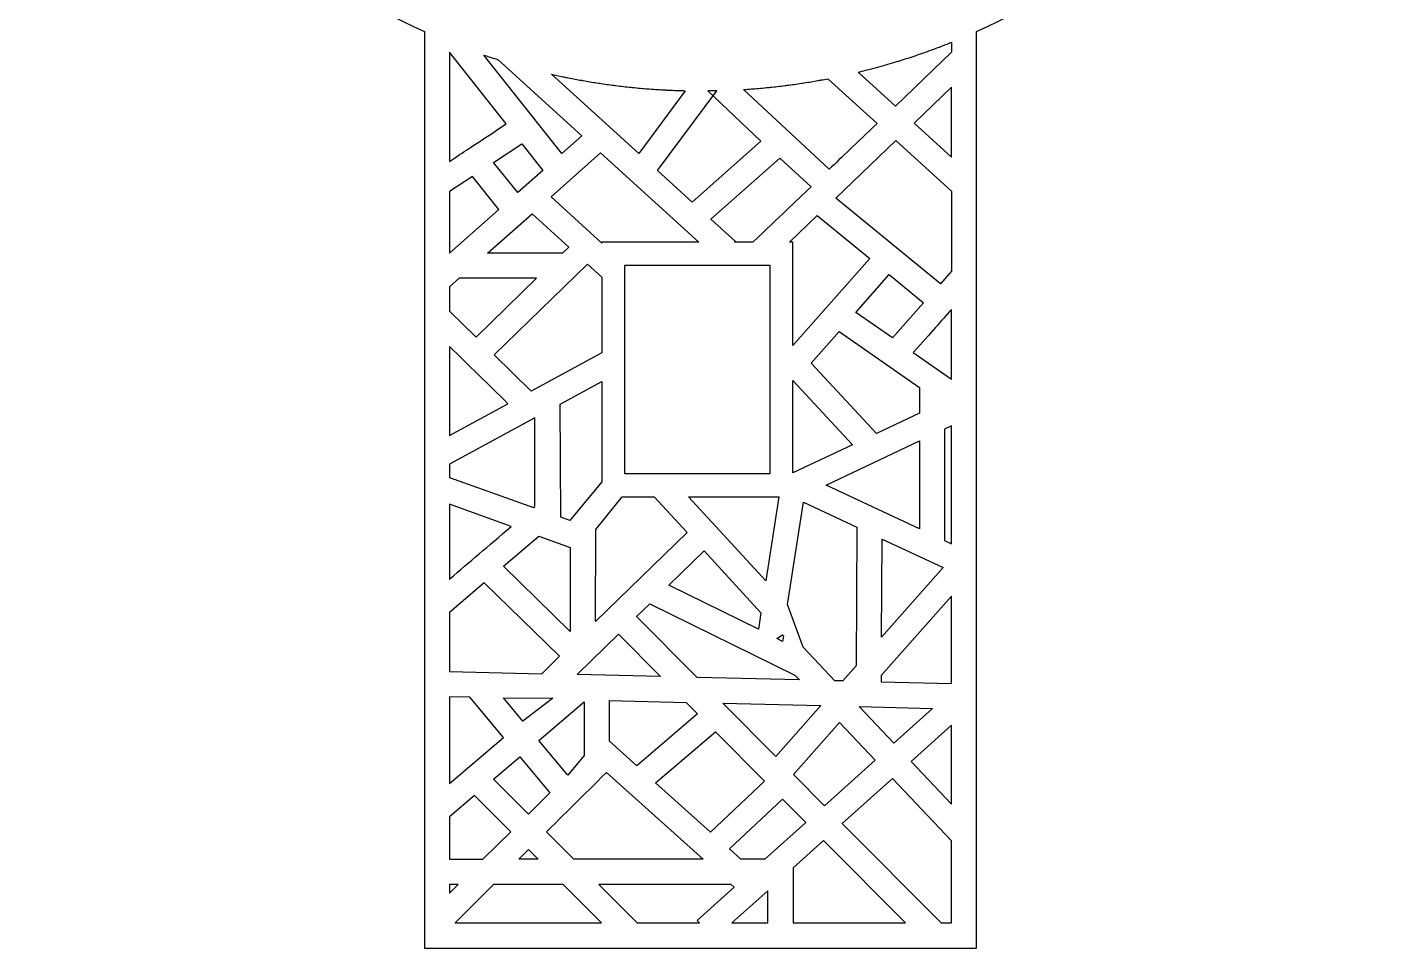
# Model space of a CAD drawing. Header units: centimetres. Extents: x -17.7 to -9.8, y -9 to 9.
# Drawn here: x -17.68 to -9.76, y -9 to -3.58 of the extents above; entities that cross this region are included whole.
import ezdxf

# ---------------------------------------------------------------- set-up
doc = ezdxf.new("R2010")
doc.units = ezdxf.units.CM
doc.header["$MEASUREMENT"] = 0
doc.layers.add('layer 1', color=7, linetype='Continuous')

msp = doc.modelspace()

# ---------------------------------------------------------------- linework, layer by layer
at = {"layer": 'layer 1', "color": 250}
for points, knots in [([(-15.34041, 9.00077), (-15.34041, 9.00077), (-12.09433, 9.00077), (-12.09433, 9.00077), (-12.09433, 9.00077), (-12.09433, 9.00077), (-12.09433, 3.6105), (-12.09433, 3.6105), (-12.09433, 3.6105), (-10.7191, 2.98876), (-9.75814, 1.60317), (-9.75814, 0.00028), (-9.75814, 0.00028), (-9.75814, -1.60261), (-10.7191, -2.98819), (-12.09433, -3.60993), (-12.09433, -3.60993), (-12.09433, -3.60993), (-12.09433, -9.00021), (-12.09433, -9.00021), (-12.09433, -9.00021), (-12.09433, -9.00021), (-15.34041, -9.00021), (-15.34041, -9.00021), (-15.34041, -9.00021), (-15.34041, -9.00021), (-15.34041, -3.60993), (-15.34041, -3.60993), (-15.34041, -3.60993), (-16.71565, -2.98819), (-17.67661, -1.60261), (-17.67661, 0.00028), (-17.67661, 0.00028), (-17.67661, 1.60317), (-16.71565, 2.98876), (-15.34041, 3.6105), (-15.34041, 3.6105), (-15.34041, 3.6105), (-15.34041, 9.00077), (-15.34041, 9.00077)], [0, 0, 0, 0, 0.0909091, 0.0909091, 0.0909091, 0.0909091, 0.1818182, 0.1818182, 0.1818182, 0.1818182, 0.2727273, 0.2727273, 0.2727273, 0.2727273, 0.3636364, 0.3636364, 0.3636364, 0.3636364, 0.4545455, 0.4545455, 0.4545455, 0.4545455, 0.5454545, 0.5454545, 0.5454545, 0.5454545, 0.6363636, 0.6363636, 0.6363636, 0.6363636, 0.7272727, 0.7272727, 0.7272727, 0.7272727, 0.8181818, 0.8181818, 0.8181818, 0.8181818, 1, 1, 1, 1]), ([(-12.24188, -3.67284), (-12.25947, -3.67994), (-12.27713, -3.68692), (-12.29484, -3.69378), (-12.29484, -3.69378), (-12.30719, -3.69856), (-12.31957, -3.70328), (-12.33197, -3.70794), (-12.33197, -3.70794), (-12.34919, -3.71441), (-12.36646, -3.72076), (-12.38378, -3.72699), (-12.38378, -3.72699), (-12.39752, -3.73193), (-12.41129, -3.7368), (-12.42509, -3.74159), (-12.42509, -3.74159), (-12.44129, -3.74721), (-12.45753, -3.75273), (-12.47382, -3.75815), (-12.47382, -3.75815), (-12.48903, -3.76321), (-12.50428, -3.76818), (-12.51957, -3.77306), (-12.51957, -3.77306), (-12.53426, -3.77775), (-12.54899, -3.78235), (-12.56375, -3.78687), (-12.56375, -3.78687), (-12.58095, -3.79213), (-12.59819, -3.79728), (-12.61547, -3.80231), (-12.61547, -3.80231), (-12.6286, -3.80613), (-12.64176, -3.80989), (-12.65495, -3.81358), (-12.65495, -3.81358), (-12.67399, -3.8189), (-12.6931, -3.8241), (-12.71226, -3.82915), (-12.71226, -3.82915), (-12.72372, -3.83217), (-12.7352, -3.83513), (-12.7467, -3.83805), (-12.7467, -3.83805), (-12.76146, -3.8418), (-12.77625, -3.84547), (-12.79107, -3.84905), (-12.79107, -3.84905), (-12.79107, -3.84905), (-12.57197, -4.04837), (-12.57197, -4.04837), (-12.57197, -4.04837), (-12.57197, -4.04837), (-12.24188, -3.73146), (-12.24188, -3.73146), (-12.24188, -3.73146), (-12.24188, -3.73146), (-12.24188, -3.67284), (-12.24188, -3.67284)], [0, 0, 0, 0, 0.0625, 0.0625, 0.0625, 0.0625, 0.125, 0.125, 0.125, 0.125, 0.1875, 0.1875, 0.1875, 0.1875, 0.25, 0.25, 0.25, 0.25, 0.3125, 0.3125, 0.3125, 0.3125, 0.375, 0.375, 0.375, 0.375, 0.4375, 0.4375, 0.4375, 0.4375, 0.5, 0.5, 0.5, 0.5, 0.5625, 0.5625, 0.5625, 0.5625, 0.625, 0.625, 0.625, 0.625, 0.6875, 0.6875, 0.6875, 0.6875, 0.75, 0.75, 0.75, 0.75, 0.8125, 0.8125, 0.8125, 0.8125, 0.875, 0.875, 0.875, 0.875, 1, 1, 1, 1]), ([(-15.19286, -4.37355), (-15.19286, -4.37355), (-15.19286, -3.73109), (-15.19286, -3.73109), (-15.19286, -3.73109), (-15.19286, -3.73109), (-14.86038, -4.15346), (-14.86038, -4.15346), (-14.86038, -4.15346), (-15.11048, -4.31902), (-15.05676, -4.28345), (-15.19286, -4.37355)], [0, 0, 0, 0, 0.25, 0.25, 0.25, 0.25, 0.5, 0.5, 0.5, 0.5, 1, 1, 1, 1]), ([(-14.90826, -3.77531), (-14.91058, -3.77458), (-14.91288, -3.77379), (-14.9152, -3.77305), (-14.9152, -3.77305), (-14.93015, -3.76828), (-14.94506, -3.76342), (-14.95993, -3.75848), (-14.95993, -3.75848), (-14.96999, -3.75513), (-14.9801, -3.75191), (-14.99013, -3.74849), (-14.99013, -3.74849), (-14.99013, -3.74849), (-14.53285, -4.32816), (-14.53285, -4.32816), (-14.53285, -4.32816), (-14.53285, -4.32816), (-14.41469, -4.22336), (-14.41469, -4.22336), (-14.41469, -4.22336), (-14.41469, -4.22336), (-14.90826, -3.77531), (-14.90826, -3.77531)], [0, 0, 0, 0, 0.1428571, 0.1428571, 0.1428571, 0.1428571, 0.2857143, 0.2857143, 0.2857143, 0.2857143, 0.4285714, 0.4285714, 0.4285714, 0.4285714, 0.5714286, 0.5714286, 0.5714286, 0.5714286, 0.7142857, 0.7142857, 0.7142857, 0.7142857, 1, 1, 1, 1]), ([(-13.81767, -3.95767), (-13.81877, -3.95765), (-13.81986, -3.95762), (-13.82096, -3.95759), (-13.82096, -3.95759), (-13.85349, -3.95675), (-13.88593, -3.9555), (-13.91826, -3.95387), (-13.91826, -3.95387), (-13.91986, -3.95379), (-13.92146, -3.95371), (-13.92306, -3.95363), (-13.92306, -3.95363), (-13.95486, -3.95198), (-13.98656, -3.94996), (-14.01815, -3.94757), (-14.01815, -3.94757), (-14.02029, -3.9474), (-14.02244, -3.94724), (-14.02458, -3.94707), (-14.02458, -3.94707), (-14.0554, -3.94468), (-14.08612, -3.94194), (-14.11674, -3.93884), (-14.11674, -3.93884), (-14.1198, -3.93853), (-14.12286, -3.93822), (-14.12592, -3.9379), (-14.12592, -3.9379), (-14.15563, -3.93483), (-14.18525, -3.93143), (-14.21476, -3.92769), (-14.21476, -3.92769), (-14.21865, -3.9272), (-14.22253, -3.9267), (-14.22642, -3.9262), (-14.22642, -3.9262), (-14.25485, -3.92252), (-14.28318, -3.91853), (-14.31142, -3.91425), (-14.31142, -3.91425), (-14.31648, -3.91348), (-14.32153, -3.91271), (-14.32657, -3.91192), (-14.32657, -3.91192), (-14.35357, -3.90772), (-14.38048, -3.90323), (-14.4073, -3.89848), (-14.4073, -3.89848), (-14.41354, -3.89738), (-14.41978, -3.89626), (-14.42602, -3.89512), (-14.42602, -3.89512), (-14.45145, -3.89049), (-14.4768, -3.88561), (-14.50207, -3.88049), (-14.50207, -3.88049), (-14.50997, -3.87889), (-14.51787, -3.87726), (-14.52575, -3.87561), (-14.52575, -3.87561), (-14.54843, -3.87087), (-14.57103, -3.86594), (-14.59357, -3.86081), (-14.59357, -3.86081), (-14.59357, -3.86081), (-14.07988, -4.32743), (-14.07988, -4.32743), (-14.07988, -4.32743), (-14.07988, -4.32743), (-13.80658, -3.95794), (-13.80658, -3.95794), (-13.80658, -3.95794), (-13.81028, -3.95786), (-13.81397, -3.95777), (-13.81767, -3.95767)], [0, 0, 0, 0, 0.05, 0.05, 0.05, 0.05, 0.1, 0.1, 0.1, 0.1, 0.15, 0.15, 0.15, 0.15, 0.2, 0.2, 0.2, 0.2, 0.25, 0.25, 0.25, 0.25, 0.3, 0.3, 0.3, 0.3, 0.35, 0.35, 0.35, 0.35, 0.4, 0.4, 0.4, 0.4, 0.45, 0.45, 0.45, 0.45, 0.5, 0.5, 0.5, 0.5, 0.55, 0.55, 0.55, 0.55, 0.6, 0.6, 0.6, 0.6, 0.65, 0.65, 0.65, 0.65, 0.7, 0.7, 0.7, 0.7, 0.75, 0.75, 0.75, 0.75, 0.8, 0.8, 0.8, 0.8, 0.85, 0.85, 0.85, 0.85, 0.9, 0.9, 0.9, 0.9, 1, 1, 1, 1]), ([(-13.67519, -3.95872), (-13.65744, -3.95853), (-13.63971, -3.95823), (-13.62202, -3.95781), (-13.62202, -3.95781), (-13.62202, -3.95781), (-13.96969, -4.42767), (-13.96969, -4.42767), (-13.96969, -4.42767), (-13.96969, -4.42767), (-13.76639, -4.61262), (-13.76639, -4.61262), (-13.76639, -4.61262), (-13.76639, -4.61262), (-13.36233, -4.25426), (-13.36233, -4.25426), (-13.36233, -4.25426), (-13.36233, -4.25426), (-13.67519, -3.95872), (-13.67519, -3.95872)], [0, 0, 0, 0, 0.1666667, 0.1666667, 0.1666667, 0.1666667, 0.3333333, 0.3333333, 0.3333333, 0.3333333, 0.5, 0.5, 0.5, 0.5, 0.6666667, 0.6666667, 0.6666667, 0.6666667, 1, 1, 1, 1]), ([(-13.00733, -3.89485), (-13.01434, -3.89613), (-13.02135, -3.89739), (-13.02837, -3.89864), (-13.02837, -3.89864), (-13.05458, -3.90327), (-13.08087, -3.90765), (-13.10724, -3.91177), (-13.10724, -3.91177), (-13.11286, -3.91264), (-13.11848, -3.91351), (-13.12411, -3.91436), (-13.12411, -3.91436), (-13.15194, -3.91858), (-13.17986, -3.92251), (-13.20788, -3.92614), (-13.20788, -3.92614), (-13.2121, -3.92669), (-13.21631, -3.92722), (-13.22053, -3.92776), (-13.22053, -3.92776), (-13.24984, -3.93146), (-13.27924, -3.93484), (-13.30874, -3.93789), (-13.30874, -3.93789), (-13.31192, -3.93822), (-13.3151, -3.93855), (-13.31828, -3.93887), (-13.31828, -3.93887), (-13.34884, -3.94196), (-13.37949, -3.94469), (-13.41024, -3.94708), (-13.41024, -3.94708), (-13.41238, -3.94724), (-13.41451, -3.94741), (-13.41665, -3.94757), (-13.41665, -3.94757), (-13.43258, -3.94878), (-13.44854, -3.94989), (-13.46452, -3.95091), (-13.46452, -3.95091), (-13.46452, -3.95091), (-12.96016, -4.4196), (-12.96016, -4.4196), (-12.96016, -4.4196), (-12.88838, -4.35096), (-12.80246, -4.26879), (-12.67942, -4.15113), (-12.67942, -4.15113), (-12.67942, -4.15113), (-12.96903, -3.88767), (-12.96903, -3.88767), (-12.96903, -3.88767), (-12.98177, -3.89012), (-12.99454, -3.89252), (-13.00733, -3.89485)], [0, 0, 0, 0, 0.0666667, 0.0666667, 0.0666667, 0.0666667, 0.1333333, 0.1333333, 0.1333333, 0.1333333, 0.2, 0.2, 0.2, 0.2, 0.2666667, 0.2666667, 0.2666667, 0.2666667, 0.3333333, 0.3333333, 0.3333333, 0.3333333, 0.4, 0.4, 0.4, 0.4, 0.4666667, 0.4666667, 0.4666667, 0.4666667, 0.5333333, 0.5333333, 0.5333333, 0.5333333, 0.6, 0.6, 0.6, 0.6, 0.6666667, 0.6666667, 0.6666667, 0.6666667, 0.7333333, 0.7333333, 0.7333333, 0.7333333, 0.8, 0.8, 0.8, 0.8, 0.8666667, 0.8666667, 0.8666667, 0.8666667, 1, 1, 1, 1]), ([(-12.24188, -3.93793), (-12.24188, -3.93793), (-12.24188, -4.34865), (-12.24188, -4.34865), (-12.24188, -4.34865), (-12.24188, -4.34865), (-12.46199, -4.14842), (-12.46199, -4.14842), (-12.46199, -4.14842), (-12.46199, -4.14842), (-12.24188, -3.93793), (-12.24188, -3.93793)], [0, 0, 0, 0, 0.25, 0.25, 0.25, 0.25, 0.5, 0.5, 0.5, 0.5, 1, 1, 1, 1]), ([(-14.93428, -4.38026), (-14.93428, -4.38026), (-14.79113, -4.55722), (-14.79113, -4.55722), (-14.79113, -4.55722), (-14.79113, -4.55722), (-14.644, -4.42673), (-14.644, -4.42673), (-14.644, -4.42673), (-14.644, -4.42673), (-14.76797, -4.27017), (-14.76797, -4.27017), (-14.76797, -4.27017), (-14.76797, -4.27017), (-14.93428, -4.38026), (-14.93428, -4.38026)], [0, 0, 0, 0, 0.2, 0.2, 0.2, 0.2, 0.4, 0.4, 0.4, 0.4, 0.6, 0.6, 0.6, 0.6, 1, 1, 1, 1]), ([(-12.56944, -4.25118), (-12.56944, -4.25118), (-12.92282, -4.58912), (-12.92282, -4.58912), (-12.92282, -4.58912), (-12.92282, -4.58912), (-12.30746, -5.09395), (-12.30746, -5.09395), (-12.30746, -5.09395), (-12.30746, -5.09395), (-12.24188, -5.01974), (-12.24188, -5.01974), (-12.24188, -5.01974), (-12.24188, -5.01974), (-12.24188, -4.54917), (-12.24188, -4.54917), (-12.24188, -4.54917), (-12.24188, -4.54917), (-12.56944, -4.25118), (-12.56944, -4.25118)], [0, 0, 0, 0, 0.1666667, 0.1666667, 0.1666667, 0.1666667, 0.3333333, 0.3333333, 0.3333333, 0.3333333, 0.5, 0.5, 0.5, 0.5, 0.6666667, 0.6666667, 0.6666667, 0.6666667, 1, 1, 1, 1]), ([(-14.30434, -4.32374), (-14.30434, -4.32374), (-14.5958, -4.58224), (-14.5958, -4.58224), (-14.5958, -4.58224), (-14.5958, -4.58224), (-14.29727, -4.85381), (-14.29727, -4.85381), (-14.29727, -4.85381), (-14.29727, -4.85381), (-14.29727, -4.84914), (-14.29727, -4.84914), (-14.29727, -4.84914), (-14.29727, -4.84914), (-13.7268, -4.84914), (-13.7268, -4.84914), (-13.7268, -4.84914), (-13.7268, -4.84914), (-14.30434, -4.32374), (-14.30434, -4.32374)], [0, 0, 0, 0, 0.1666667, 0.1666667, 0.1666667, 0.1666667, 0.3333333, 0.3333333, 0.3333333, 0.3333333, 0.5, 0.5, 0.5, 0.5, 0.6666667, 0.6666667, 0.6666667, 0.6666667, 1, 1, 1, 1]), ([(-13.25198, -4.35464), (-13.25198, -4.35464), (-13.65604, -4.713), (-13.65604, -4.713), (-13.65604, -4.713), (-13.65604, -4.713), (-13.51214, -4.84392), (-13.51214, -4.84392), (-13.51214, -4.84392), (-13.51214, -4.84392), (-13.51689, -4.84914), (-13.51689, -4.84914), (-13.51689, -4.84914), (-13.51689, -4.84914), (-13.40933, -4.84914), (-13.40933, -4.84914), (-13.40933, -4.84914), (-13.25018, -4.69695), (-13.16083, -4.6115), (-13.06762, -4.52236), (-13.06762, -4.52236), (-13.06762, -4.52236), (-13.25198, -4.35464), (-13.25198, -4.35464)], [0, 0, 0, 0, 0.1428571, 0.1428571, 0.1428571, 0.1428571, 0.2857143, 0.2857143, 0.2857143, 0.2857143, 0.4285714, 0.4285714, 0.4285714, 0.4285714, 0.5714286, 0.5714286, 0.5714286, 0.5714286, 0.7142857, 0.7142857, 0.7142857, 0.7142857, 1, 1, 1, 1]), ([(-15.19286, -4.91287), (-15.19286, -4.91287), (-15.19286, -4.55143), (-15.19286, -4.55143), (-15.19286, -4.55143), (-15.19286, -4.55143), (-15.05853, -4.46251), (-15.05853, -4.46251), (-15.05853, -4.46251), (-15.05853, -4.46251), (-14.90222, -4.65575), (-14.90222, -4.65575), (-14.90222, -4.65575), (-14.90222, -4.65575), (-15.19213, -4.91287), (-15.19213, -4.91287), (-15.19213, -4.91287), (-15.19213, -4.91287), (-15.19286, -4.91287), (-15.19286, -4.91287)], [0, 0, 0, 0, 0.1666667, 0.1666667, 0.1666667, 0.1666667, 0.3333333, 0.3333333, 0.3333333, 0.3333333, 0.5, 0.5, 0.5, 0.5, 0.6666667, 0.6666667, 0.6666667, 0.6666667, 1, 1, 1, 1]), ([(-14.9686, -4.91287), (-14.9686, -4.91287), (-14.52795, -4.91287), (-14.52795, -4.91287), (-14.52795, -4.91287), (-14.52795, -4.91287), (-14.49162, -4.87752), (-14.49162, -4.87752), (-14.49162, -4.87752), (-14.49162, -4.87752), (-14.7074, -4.68122), (-14.7074, -4.68122), (-14.7074, -4.68122), (-14.7074, -4.68122), (-14.9686, -4.91287), (-14.9686, -4.91287)], [0, 0, 0, 0, 0.2, 0.2, 0.2, 0.2, 0.4, 0.4, 0.4, 0.4, 0.6, 0.6, 0.6, 0.6, 1, 1, 1, 1]), ([(-13.17484, -5.45697), (-13.17484, -5.45697), (-12.72227, -4.9455), (-12.72227, -4.9455), (-12.72227, -4.9455), (-12.72227, -4.9455), (-13.03081, -4.69239), (-13.03081, -4.69239), (-13.03081, -4.69239), (-13.03081, -4.69239), (-13.19473, -4.84914), (-13.19473, -4.84914), (-13.19473, -4.84914), (-13.19473, -4.84914), (-13.17484, -4.84914), (-13.17484, -4.84914), (-13.17484, -4.84914), (-13.17484, -4.84914), (-13.17484, -5.45697), (-13.17484, -5.45697)], [0, 0, 0, 0, 0.1666667, 0.1666667, 0.1666667, 0.1666667, 0.3333333, 0.3333333, 0.3333333, 0.3333333, 0.5, 0.5, 0.5, 0.5, 0.6666667, 0.6666667, 0.6666667, 0.6666667, 1, 1, 1, 1]), ([(-14.93043, -5.51133), (-14.93043, -5.51133), (-14.71275, -5.72462), (-14.71275, -5.72462), (-14.71275, -5.72462), (-14.71275, -5.72462), (-14.29727, -5.49913), (-14.29727, -5.49913), (-14.29727, -5.49913), (-14.29727, -5.49913), (-14.29727, -5.05432), (-14.29727, -5.05432), (-14.29727, -5.05432), (-14.29727, -5.05432), (-14.3817, -4.97752), (-14.3817, -4.97752), (-14.3817, -4.97752), (-14.3817, -4.97752), (-14.93043, -5.51133), (-14.93043, -5.51133)], [0, 0, 0, 0, 0.1666667, 0.1666667, 0.1666667, 0.1666667, 0.3333333, 0.3333333, 0.3333333, 0.3333333, 0.5, 0.5, 0.5, 0.5, 0.6666667, 0.6666667, 0.6666667, 0.6666667, 1, 1, 1, 1]), ([(-14.16244, -4.98398), (-14.16244, -4.98398), (-14.16244, -5.42595), (-14.16244, -5.42595), (-14.16244, -5.42595), (-14.16244, -5.42595), (-14.16244, -5.59472), (-14.16244, -5.59472), (-14.16244, -5.59472), (-14.16244, -5.59472), (-14.16244, -6.21075), (-14.16244, -6.21075), (-14.16244, -6.21075), (-13.88286, -6.21075), (-13.62335, -6.21075), (-13.30968, -6.21075), (-13.30968, -6.21075), (-13.30968, -6.21075), (-13.30968, -5.13192), (-13.30968, -5.13192), (-13.30968, -5.13192), (-13.30968, -5.13192), (-13.30968, -4.98398), (-13.30968, -4.98398), (-13.30968, -4.98398), (-13.30968, -4.98398), (-14.16244, -4.98398), (-14.16244, -4.98398)], [0, 0, 0, 0, 0.125, 0.125, 0.125, 0.125, 0.25, 0.25, 0.25, 0.25, 0.375, 0.375, 0.375, 0.375, 0.5, 0.5, 0.5, 0.5, 0.625, 0.625, 0.625, 0.625, 0.75, 0.75, 0.75, 0.75, 1, 1, 1, 1]), ([(-15.19286, -5.25418), (-15.19286, -5.25418), (-15.19286, -5.11177), (-15.19286, -5.11177), (-15.19286, -5.11177), (-15.19286, -5.11177), (-15.13584, -5.06119), (-15.13584, -5.06119), (-15.13584, -5.06119), (-15.13584, -5.06119), (-14.68042, -5.06119), (-14.68042, -5.06119), (-14.68042, -5.06119), (-14.68042, -5.06119), (-15.0364, -5.40749), (-15.0364, -5.40749), (-15.0364, -5.40749), (-15.0364, -5.40749), (-15.19286, -5.25418), (-15.19286, -5.25418)], [0, 0, 0, 0, 0.1666667, 0.1666667, 0.1666667, 0.1666667, 0.3333333, 0.3333333, 0.3333333, 0.3333333, 0.5, 0.5, 0.5, 0.5, 0.6666667, 0.6666667, 0.6666667, 0.6666667, 1, 1, 1, 1]), ([(-12.60747, -5.03968), (-12.60747, -5.03968), (-12.80358, -5.26157), (-12.80358, -5.26157), (-12.80358, -5.26157), (-12.80358, -5.26157), (-12.58865, -5.4121), (-12.58865, -5.4121), (-12.58865, -5.4121), (-12.58865, -5.4121), (-12.40576, -5.20516), (-12.40576, -5.20516), (-12.40576, -5.20516), (-12.40576, -5.20516), (-12.60747, -5.03968), (-12.60747, -5.03968)], [0, 0, 0, 0, 0.2, 0.2, 0.2, 0.2, 0.4, 0.4, 0.4, 0.4, 0.6, 0.6, 0.6, 0.6, 1, 1, 1, 1]), ([(-12.24188, -5.24372), (-12.24188, -5.24372), (-12.24188, -5.65497), (-12.24188, -5.65497), (-12.24188, -5.65497), (-12.24188, -5.65497), (-12.46638, -5.49774), (-12.46638, -5.49774), (-12.46638, -5.49774), (-12.35927, -5.37655), (-12.3057, -5.31593), (-12.24188, -5.24372)], [0, 0, 0, 0, 0.25, 0.25, 0.25, 0.25, 0.5, 0.5, 0.5, 0.5, 1, 1, 1, 1]), ([(-12.68364, -5.97329), (-12.68364, -5.97329), (-12.43068, -5.85364), (-12.43068, -5.85364), (-12.43068, -5.85364), (-12.43068, -5.85364), (-12.43068, -5.70383), (-12.43068, -5.70383), (-12.43068, -5.70383), (-12.43068, -5.70383), (-12.90243, -5.37342), (-12.90243, -5.37342), (-12.90243, -5.37342), (-12.90243, -5.37342), (-13.06769, -5.55989), (-13.06769, -5.55989), (-13.06769, -5.55989), (-13.06769, -5.55989), (-12.68364, -5.97329), (-12.68364, -5.97329)], [0, 0, 0, 0, 0.1666667, 0.1666667, 0.1666667, 0.1666667, 0.3333333, 0.3333333, 0.3333333, 0.3333333, 0.5, 0.5, 0.5, 0.5, 0.6666667, 0.6666667, 0.6666667, 0.6666667, 1, 1, 1, 1]), ([(-15.19286, -5.98518), (-15.19286, -5.98518), (-15.19286, -5.46183), (-15.19286, -5.46183), (-15.19286, -5.46183), (-15.07781, -5.57457), (-14.96799, -5.68218), (-14.84914, -5.79864), (-14.84914, -5.79864), (-14.84914, -5.79864), (-15.19286, -5.98518), (-15.19286, -5.98518)], [0, 0, 0, 0, 0.25, 0.25, 0.25, 0.25, 0.5, 0.5, 0.5, 0.5, 1, 1, 1, 1]), ([(-14.48481, -6.4859), (-14.48481, -6.4859), (-14.29727, -6.25733), (-14.29727, -6.25733), (-14.29727, -6.25733), (-14.29727, -6.25733), (-14.29727, -5.6679), (-14.29727, -5.6679), (-14.29727, -5.6679), (-14.29727, -5.6679), (-14.54316, -5.80134), (-14.54316, -5.80134), (-14.54316, -5.80134), (-14.54316, -5.80134), (-14.53842, -6.46676), (-14.53842, -6.46676), (-14.53842, -6.46676), (-14.53842, -6.46676), (-14.48481, -6.4859), (-14.48481, -6.4859)], [0, 0, 0, 0, 0.1666667, 0.1666667, 0.1666667, 0.1666667, 0.3333333, 0.3333333, 0.3333333, 0.3333333, 0.5, 0.5, 0.5, 0.5, 0.6666667, 0.6666667, 0.6666667, 0.6666667, 1, 1, 1, 1]), ([(-13.17484, -6.20562), (-13.17484, -6.20562), (-12.82429, -6.03981), (-12.82429, -6.03981), (-12.82429, -6.03981), (-12.82429, -6.03981), (-13.17484, -5.66247), (-13.17484, -5.66247), (-13.17484, -5.66247), (-13.17484, -5.66247), (-13.17484, -6.20562), (-13.17484, -6.20562)], [0, 0, 0, 0, 0.25, 0.25, 0.25, 0.25, 0.5, 0.5, 0.5, 0.5, 1, 1, 1, 1]), ([(-15.19286, -6.23301), (-15.19286, -6.23301), (-15.19286, -6.15395), (-15.19286, -6.15395), (-15.19286, -6.15395), (-15.19286, -6.15395), (-14.69148, -5.88184), (-14.69148, -5.88184), (-14.69148, -5.88184), (-14.69148, -5.88184), (-14.69148, -6.40246), (-14.69148, -6.40246), (-14.69148, -6.40246), (-14.69148, -6.40246), (-14.69943, -6.40925), (-14.69943, -6.40925), (-14.69943, -6.40925), (-14.69943, -6.40925), (-15.19286, -6.23301), (-15.19286, -6.23301)], [0, 0, 0, 0, 0.1666667, 0.1666667, 0.1666667, 0.1666667, 0.3333333, 0.3333333, 0.3333333, 0.3333333, 0.5, 0.5, 0.5, 0.5, 0.6666667, 0.6666667, 0.6666667, 0.6666667, 1, 1, 1, 1]), ([(-12.24188, -5.92841), (-12.24188, -5.92841), (-12.24188, -6.62215), (-12.24188, -6.62215), (-12.24188, -6.62215), (-12.24188, -6.62215), (-12.28235, -6.6032), (-12.28235, -6.6032), (-12.28235, -6.6032), (-12.28235, -6.6032), (-12.28235, -5.94756), (-12.28235, -5.94756), (-12.28235, -5.94756), (-12.28235, -5.94756), (-12.24188, -5.92841), (-12.24188, -5.92841)], [0, 0, 0, 0, 0.2, 0.2, 0.2, 0.2, 0.4, 0.4, 0.4, 0.4, 0.6, 0.6, 0.6, 0.6, 1, 1, 1, 1]), ([(-12.97902, -6.27707), (-12.97902, -6.27707), (-12.43068, -6.53376), (-12.43068, -6.53376), (-12.43068, -6.53376), (-12.43068, -6.53376), (-12.43068, -6.01771), (-12.43068, -6.01771), (-12.43068, -6.01771), (-12.43068, -6.01771), (-12.97902, -6.27707), (-12.97902, -6.27707)], [0, 0, 0, 0, 0.25, 0.25, 0.25, 0.25, 0.5, 0.5, 0.5, 0.5, 1, 1, 1, 1]), ([(-15.19286, -6.83088), (-15.19286, -6.83088), (-15.19286, -6.39051), (-15.19286, -6.39051), (-15.19286, -6.39051), (-15.19286, -6.39051), (-14.82941, -6.52032), (-14.82941, -6.52032), (-14.82941, -6.52032), (-14.97127, -6.64154), (-15.06978, -6.72571), (-15.19286, -6.83088)], [0, 0, 0, 0, 0.25, 0.25, 0.25, 0.25, 0.5, 0.5, 0.5, 0.5, 1, 1, 1, 1]), ([(-14.33448, -7.07889), (-14.33448, -7.07889), (-13.79665, -6.55569), (-13.79665, -6.55569), (-13.79665, -6.55569), (-13.79665, -6.55569), (-13.98984, -6.34559), (-13.98984, -6.34559), (-13.98984, -6.34559), (-13.98984, -6.34559), (-14.17783, -6.34559), (-14.17783, -6.34559), (-14.17783, -6.34559), (-14.17783, -6.34559), (-14.33325, -6.5389), (-14.33325, -6.5389), (-14.33325, -6.5389), (-14.33325, -6.5389), (-14.33448, -7.07889), (-14.33448, -7.07889)], [0, 0, 0, 0, 0.1666667, 0.1666667, 0.1666667, 0.1666667, 0.3333333, 0.3333333, 0.3333333, 0.3333333, 0.5, 0.5, 0.5, 0.5, 0.6666667, 0.6666667, 0.6666667, 0.6666667, 1, 1, 1, 1]), ([(-13.78834, -6.34559), (-13.78834, -6.34559), (-13.33361, -6.8401), (-13.33361, -6.8401), (-13.33361, -6.8401), (-13.33361, -6.8401), (-13.25759, -6.34559), (-13.25759, -6.34559), (-13.25759, -6.34559), (-13.25759, -6.34559), (-13.78834, -6.34559), (-13.78834, -6.34559)], [0, 0, 0, 0, 0.25, 0.25, 0.25, 0.25, 0.5, 0.5, 0.5, 0.5, 1, 1, 1, 1]), ([(-13.20521, -6.97973), (-13.20521, -6.97973), (-13.11449, -7.23031), (-13.11449, -7.23031), (-13.11449, -7.23031), (-13.11449, -7.23031), (-12.92754, -7.42809), (-12.92754, -7.42809), (-12.92754, -7.42809), (-12.92754, -7.42809), (-12.88113, -7.42921), (-12.88113, -7.42921), (-12.88113, -7.42921), (-12.88113, -7.42921), (-12.80259, -7.3405), (-12.80259, -7.3405), (-12.80259, -7.3405), (-12.80259, -7.3405), (-12.79772, -6.52572), (-12.79772, -6.52572), (-12.79772, -6.52572), (-12.79772, -6.52572), (-13.11285, -6.3782), (-13.11285, -6.3782), (-13.11285, -6.3782), (-13.11285, -6.3782), (-13.20521, -6.97973), (-13.20521, -6.97973)], [0, 0, 0, 0, 0.125, 0.125, 0.125, 0.125, 0.25, 0.25, 0.25, 0.25, 0.375, 0.375, 0.375, 0.375, 0.5, 0.5, 0.5, 0.5, 0.625, 0.625, 0.625, 0.625, 0.75, 0.75, 0.75, 0.75, 1, 1, 1, 1]), ([(-14.4828, -7.13793), (-14.4828, -7.13793), (-14.4828, -6.64412), (-14.4828, -6.64412), (-14.4828, -6.64412), (-14.4828, -6.64412), (-14.6684, -6.57783), (-14.6684, -6.57783), (-14.6684, -6.57783), (-14.6684, -6.57783), (-14.87587, -6.75511), (-14.87587, -6.75511), (-14.87587, -6.75511), (-14.87587, -6.75511), (-14.4828, -7.13793), (-14.4828, -7.13793)], [0, 0, 0, 0, 0.2, 0.2, 0.2, 0.2, 0.4, 0.4, 0.4, 0.4, 0.6, 0.6, 0.6, 0.6, 1, 1, 1, 1]), ([(-12.65326, -7.17183), (-12.65326, -7.17183), (-12.29116, -6.76285), (-12.29116, -6.76285), (-12.29116, -6.76285), (-12.29116, -6.76285), (-12.64981, -6.59495), (-12.64981, -6.59495), (-12.64981, -6.59495), (-12.64981, -6.59495), (-12.65326, -7.17183), (-12.65326, -7.17183)], [0, 0, 0, 0, 0.25, 0.25, 0.25, 0.25, 0.5, 0.5, 0.5, 0.5, 1, 1, 1, 1]), ([(-13.69621, -6.6649), (-13.69621, -6.6649), (-13.90303, -6.8661), (-13.90303, -6.8661), (-13.90303, -6.8661), (-13.90303, -6.8661), (-13.37732, -7.12444), (-13.37732, -7.12444), (-13.37732, -7.12444), (-13.37732, -7.12444), (-13.36247, -7.02784), (-13.36247, -7.02784), (-13.36247, -7.02784), (-13.36247, -7.02784), (-13.69621, -6.6649), (-13.69621, -6.6649)], [0, 0, 0, 0, 0.2, 0.2, 0.2, 0.2, 0.4, 0.4, 0.4, 0.4, 0.6, 0.6, 0.6, 0.6, 1, 1, 1, 1]), ([(-15.19286, -7.3733), (-15.19286, -7.3733), (-15.19286, -7.02598), (-15.19286, -7.02598), (-15.19286, -7.02598), (-15.19286, -7.02598), (-14.98911, -6.85187), (-14.98911, -6.85187), (-14.98911, -6.85187), (-14.98911, -6.85187), (-14.54537, -7.28405), (-14.54537, -7.28405), (-14.54537, -7.28405), (-14.54537, -7.28405), (-14.6506, -7.38642), (-14.6506, -7.38642), (-14.6506, -7.38642), (-14.6506, -7.38642), (-15.19286, -7.3733), (-15.19286, -7.3733)], [0, 0, 0, 0, 0.1666667, 0.1666667, 0.1666667, 0.1666667, 0.3333333, 0.3333333, 0.3333333, 0.3333333, 0.5, 0.5, 0.5, 0.5, 0.6666667, 0.6666667, 0.6666667, 0.6666667, 1, 1, 1, 1]), ([(-12.24188, -6.93094), (-12.24188, -6.93094), (-12.24188, -7.44467), (-12.24188, -7.44467), (-12.24188, -7.44467), (-12.24188, -7.44467), (-12.65483, -7.43469), (-12.65483, -7.43469), (-12.65483, -7.43469), (-12.65483, -7.43469), (-12.65461, -7.39711), (-12.65461, -7.39711), (-12.65461, -7.39711), (-12.65461, -7.39711), (-12.24188, -6.93094), (-12.24188, -6.93094)], [0, 0, 0, 0, 0.2, 0.2, 0.2, 0.2, 0.4, 0.4, 0.4, 0.4, 0.6, 0.6, 0.6, 0.6, 1, 1, 1, 1]), ([(-14.09289, -7.0508), (-14.09289, -7.0508), (-13.73771, -7.4085), (-13.73771, -7.4085), (-13.73771, -7.4085), (-13.73771, -7.4085), (-13.13642, -7.42304), (-13.13642, -7.42304), (-13.13642, -7.42304), (-13.13642, -7.42304), (-13.16279, -7.39513), (-13.16279, -7.39513), (-13.16279, -7.39513), (-13.16279, -7.39513), (-14.0159, -6.9759), (-14.0159, -6.9759), (-14.0159, -6.9759), (-14.0159, -6.9759), (-14.09289, -7.0508), (-14.09289, -7.0508)], [0, 0, 0, 0, 0.1666667, 0.1666667, 0.1666667, 0.1666667, 0.3333333, 0.3333333, 0.3333333, 0.3333333, 0.5, 0.5, 0.5, 0.5, 0.6666667, 0.6666667, 0.6666667, 0.6666667, 1, 1, 1, 1]), ([(-14.44247, -7.39145), (-14.44247, -7.39145), (-13.95188, -7.40332), (-13.95188, -7.40332), (-13.95188, -7.40332), (-13.95188, -7.40332), (-14.19921, -7.15423), (-14.19921, -7.15423), (-14.19921, -7.15423), (-14.19921, -7.15423), (-14.44305, -7.39144), (-14.44305, -7.39144), (-14.44305, -7.39144), (-14.44305, -7.39144), (-14.44247, -7.39145), (-14.44247, -7.39145)], [0, 0, 0, 0, 0.2, 0.2, 0.2, 0.2, 0.4, 0.4, 0.4, 0.4, 0.6, 0.6, 0.6, 0.6, 1, 1, 1, 1]), ([(-13.22976, -7.16465), (-13.22976, -7.16465), (-13.23549, -7.15842), (-13.23549, -7.15842), (-13.23549, -7.15842), (-13.23549, -7.15842), (-13.26911, -7.18027), (-13.26911, -7.18027), (-13.26911, -7.18027), (-13.26911, -7.18027), (-13.23475, -7.19715), (-13.23475, -7.19715), (-13.23475, -7.19715), (-13.23475, -7.19715), (-13.22976, -7.16465), (-13.22976, -7.16465)], [0, 0, 0, 0, 0.2, 0.2, 0.2, 0.2, 0.4, 0.4, 0.4, 0.4, 0.6, 0.6, 0.6, 0.6, 1, 1, 1, 1]), ([(-15.19286, -8.03265), (-15.19286, -8.03265), (-15.19286, -7.52167), (-15.19286, -7.52167), (-15.19286, -7.52167), (-15.19286, -7.52167), (-15.07304, -7.52457), (-15.07304, -7.52457), (-15.07304, -7.52457), (-15.07304, -7.52457), (-14.8752, -7.76121), (-14.8752, -7.76121), (-14.8752, -7.76121), (-14.8752, -7.76121), (-15.19286, -8.03265), (-15.19286, -8.03265)], [0, 0, 0, 0, 0.2, 0.2, 0.2, 0.2, 0.4, 0.4, 0.4, 0.4, 0.6, 0.6, 0.6, 0.6, 1, 1, 1, 1]), ([(-14.87572, -7.52934), (-14.87572, -7.52934), (-14.76243, -7.66485), (-14.76243, -7.66485), (-14.76243, -7.66485), (-14.76243, -7.66485), (-14.58508, -7.53119), (-14.58508, -7.53119), (-14.58508, -7.53119), (-14.58508, -7.53119), (-14.87572, -7.52934), (-14.87572, -7.52934)], [0, 0, 0, 0, 0.25, 0.25, 0.25, 0.25, 0.5, 0.5, 0.5, 0.5, 1, 1, 1, 1]), ([(-14.40119, -7.70684), (-14.40119, -7.70684), (-14.40119, -7.55126), (-14.40119, -7.55126), (-14.40119, -7.55126), (-14.40119, -7.55126), (-14.6673, -7.77865), (-14.6673, -7.77865), (-14.6673, -7.77865), (-14.6673, -7.77865), (-14.49634, -7.98315), (-14.49634, -7.98315), (-14.49634, -7.98315), (-14.49634, -7.98315), (-14.40135, -7.86851), (-14.40135, -7.86851), (-14.40135, -7.86851), (-14.40135, -7.86851), (-14.40119, -7.70684), (-14.40119, -7.70684)], [0, 0, 0, 0, 0.1666667, 0.1666667, 0.1666667, 0.1666667, 0.3333333, 0.3333333, 0.3333333, 0.3333333, 0.5, 0.5, 0.5, 0.5, 0.6666667, 0.6666667, 0.6666667, 0.6666667, 1, 1, 1, 1]), ([(-14.25287, -7.5444), (-14.25287, -7.5444), (-14.25287, -7.7838), (-14.25287, -7.7838), (-14.25287, -7.7838), (-14.25287, -7.7838), (-14.09237, -7.92805), (-14.09237, -7.92805), (-14.09237, -7.92805), (-14.09237, -7.92805), (-13.73449, -7.62224), (-13.73449, -7.62224), (-13.73449, -7.62224), (-13.73449, -7.62224), (-13.80093, -7.55534), (-13.80093, -7.55534), (-13.80093, -7.55534), (-13.80093, -7.55534), (-14.25287, -7.5444), (-14.25287, -7.5444)], [0, 0, 0, 0, 0.1666667, 0.1666667, 0.1666667, 0.1666667, 0.3333333, 0.3333333, 0.3333333, 0.3333333, 0.5, 0.5, 0.5, 0.5, 0.6666667, 0.6666667, 0.6666667, 0.6666667, 1, 1, 1, 1]), ([(-13.58676, -7.56052), (-13.58676, -7.56052), (-13.27518, -7.8743), (-13.27518, -7.8743), (-13.27518, -7.8743), (-13.27518, -7.8743), (-13.00973, -7.57447), (-13.00973, -7.57447), (-13.00973, -7.57447), (-13.00973, -7.57447), (-13.58676, -7.56052), (-13.58676, -7.56052)], [0, 0, 0, 0, 0.25, 0.25, 0.25, 0.25, 0.5, 0.5, 0.5, 0.5, 1, 1, 1, 1]), ([(-12.78402, -7.57993), (-12.78402, -7.57993), (-12.5805, -7.79524), (-12.5805, -7.79524), (-12.5805, -7.79524), (-12.5805, -7.79524), (-12.3531, -7.59035), (-12.3531, -7.59035), (-12.3531, -7.59035), (-12.3531, -7.59035), (-12.78402, -7.57993), (-12.78402, -7.57993)], [0, 0, 0, 0, 0.25, 0.25, 0.25, 0.25, 0.5, 0.5, 0.5, 0.5, 1, 1, 1, 1]), ([(-13.17046, -7.97976), (-13.17046, -7.97976), (-12.98858, -8.16292), (-12.98858, -8.16292), (-12.98858, -8.16292), (-12.98858, -8.16292), (-12.69072, -7.89455), (-12.69072, -7.89455), (-12.69072, -7.89455), (-12.69072, -7.89455), (-12.89948, -7.6737), (-12.89948, -7.6737), (-12.89948, -7.6737), (-12.89948, -7.6737), (-13.17046, -7.97976), (-13.17046, -7.97976)], [0, 0, 0, 0, 0.2, 0.2, 0.2, 0.2, 0.4, 0.4, 0.4, 0.4, 0.6, 0.6, 0.6, 0.6, 1, 1, 1, 1]), ([(-13.65842, -8.31805), (-13.65842, -8.31805), (-13.34079, -8.01873), (-13.34079, -8.01873), (-13.34079, -8.01873), (-13.34079, -8.01873), (-13.62969, -7.72779), (-13.62969, -7.72779), (-13.62969, -7.72779), (-13.62969, -7.72779), (-13.98109, -8.02806), (-13.98109, -8.02806), (-13.98109, -8.02806), (-13.98109, -8.02806), (-13.65842, -8.31805), (-13.65842, -8.31805)], [0, 0, 0, 0, 0.2, 0.2, 0.2, 0.2, 0.4, 0.4, 0.4, 0.4, 0.6, 0.6, 0.6, 0.6, 1, 1, 1, 1]), ([(-12.24188, -7.68978), (-12.24188, -7.68978), (-12.24188, -8.15347), (-12.24188, -8.15347), (-12.24188, -8.15347), (-12.24188, -8.15347), (-12.47859, -7.90306), (-12.47859, -7.90306), (-12.47859, -7.90306), (-12.47859, -7.90306), (-12.24188, -7.68978), (-12.24188, -7.68978)], [0, 0, 0, 0, 0.25, 0.25, 0.25, 0.25, 0.5, 0.5, 0.5, 0.5, 1, 1, 1, 1]), ([(-14.72747, -8.21193), (-14.72747, -8.21193), (-14.60213, -8.08786), (-14.60213, -8.08786), (-14.60213, -8.08786), (-14.60213, -8.08786), (-14.78007, -7.87501), (-14.78007, -7.87501), (-14.78007, -7.87501), (-14.78007, -7.87501), (-14.9334, -8.00603), (-14.9334, -8.00603), (-14.9334, -8.00603), (-14.9334, -8.00603), (-14.72747, -8.21193), (-14.72747, -8.21193)], [0, 0, 0, 0, 0.2, 0.2, 0.2, 0.2, 0.4, 0.4, 0.4, 0.4, 0.6, 0.6, 0.6, 0.6, 1, 1, 1, 1]), ([(-14.27001, -7.96782), (-14.42812, -8.12432), (-14.4713, -8.16706), (-14.62259, -8.31681), (-14.62259, -8.31681), (-14.62259, -8.31681), (-14.46139, -8.47798), (-14.46139, -8.47798), (-14.46139, -8.47798), (-14.46139, -8.47798), (-13.70237, -8.47798), (-13.70237, -8.47798), (-13.70237, -8.47798), (-13.70237, -8.47798), (-14.27001, -7.96782), (-14.27001, -7.96782)], [0, 0, 0, 0, 0.2, 0.2, 0.2, 0.2, 0.4, 0.4, 0.4, 0.4, 0.6, 0.6, 0.6, 0.6, 1, 1, 1, 1]), ([(-12.24188, -8.36939), (-12.24188, -8.36939), (-12.24188, -8.85266), (-12.24188, -8.85266), (-12.24188, -8.85266), (-12.24188, -8.85266), (-12.30369, -8.85266), (-12.30369, -8.85266), (-12.30369, -8.85266), (-12.30369, -8.85266), (-12.88395, -8.26829), (-12.88395, -8.26829), (-12.88395, -8.26829), (-12.88395, -8.26829), (-12.58881, -8.00237), (-12.58881, -8.00237), (-12.58881, -8.00237), (-12.58881, -8.00237), (-12.24188, -8.36939), (-12.24188, -8.36939)], [0, 0, 0, 0, 0.1666667, 0.1666667, 0.1666667, 0.1666667, 0.3333333, 0.3333333, 0.3333333, 0.3333333, 0.5, 0.5, 0.5, 0.5, 0.6666667, 0.6666667, 0.6666667, 0.6666667, 1, 1, 1, 1]), ([(-15.19286, -8.47798), (-15.19286, -8.47798), (-15.19286, -8.22774), (-15.19286, -8.22774), (-15.19286, -8.22774), (-15.19286, -8.22774), (-15.04651, -8.10268), (-15.04651, -8.10268), (-15.04651, -8.10268), (-15.04651, -8.10268), (-14.83289, -8.31627), (-14.83289, -8.31627), (-14.83289, -8.31627), (-14.83289, -8.31627), (-14.99627, -8.47798), (-14.99627, -8.47798), (-14.99627, -8.47798), (-14.99627, -8.47798), (-15.19286, -8.47798), (-15.19286, -8.47798)], [0, 0, 0, 0, 0.1666667, 0.1666667, 0.1666667, 0.1666667, 0.3333333, 0.3333333, 0.3333333, 0.3333333, 0.5, 0.5, 0.5, 0.5, 0.6666667, 0.6666667, 0.6666667, 0.6666667, 1, 1, 1, 1]), ([(-13.23625, -8.12401), (-13.23625, -8.12401), (-13.54772, -8.41754), (-13.54772, -8.41754), (-13.54772, -8.41754), (-13.54772, -8.41754), (-13.48047, -8.47798), (-13.48047, -8.47798), (-13.48047, -8.47798), (-13.48047, -8.47798), (-13.33826, -8.47798), (-13.33826, -8.47798), (-13.33826, -8.47798), (-13.33826, -8.47798), (-13.09891, -8.26232), (-13.09891, -8.26232), (-13.09891, -8.26232), (-13.09891, -8.26232), (-13.23625, -8.12401), (-13.23625, -8.12401)], [0, 0, 0, 0, 0.1666667, 0.1666667, 0.1666667, 0.1666667, 0.3333333, 0.3333333, 0.3333333, 0.3333333, 0.5, 0.5, 0.5, 0.5, 0.6666667, 0.6666667, 0.6666667, 0.6666667, 1, 1, 1, 1]), ([(-12.51271, -8.85266), (-12.51271, -8.85266), (-13.17357, -8.85266), (-13.17357, -8.85266), (-13.17357, -8.85266), (-13.17357, -8.85266), (-13.17357, -8.52924), (-13.17357, -8.52924), (-13.17357, -8.52924), (-13.17357, -8.52924), (-12.99428, -8.3677), (-12.99428, -8.3677), (-12.99428, -8.3677), (-12.99428, -8.3677), (-12.51271, -8.85266), (-12.51271, -8.85266)], [0, 0, 0, 0, 0.2, 0.2, 0.2, 0.2, 0.4, 0.4, 0.4, 0.4, 0.6, 0.6, 0.6, 0.6, 1, 1, 1, 1]), ([(-14.728, -8.42115), (-14.728, -8.42115), (-14.78542, -8.47798), (-14.78542, -8.47798), (-14.78542, -8.47798), (-14.78542, -8.47798), (-14.67116, -8.47798), (-14.67116, -8.47798), (-14.67116, -8.47798), (-14.67116, -8.47798), (-14.728, -8.42115), (-14.728, -8.42115)], [0, 0, 0, 0, 0.25, 0.25, 0.25, 0.25, 0.5, 0.5, 0.5, 0.5, 1, 1, 1, 1]), ([(-15.19286, -8.67748), (-15.19286, -8.67748), (-15.19286, -8.62631), (-15.19286, -8.62631), (-15.19286, -8.62631), (-15.17583, -8.62631), (-15.1588, -8.62631), (-15.14177, -8.62631), (-15.14177, -8.62631), (-15.14177, -8.62631), (-15.19286, -8.67748), (-15.19286, -8.67748)], [0, 0, 0, 0, 0.25, 0.25, 0.25, 0.25, 0.5, 0.5, 0.5, 0.5, 1, 1, 1, 1]), ([(-14.29836, -8.85266), (-14.29836, -8.85266), (-15.15927, -8.85266), (-15.15927, -8.85266), (-15.15927, -8.85266), (-15.15927, -8.85266), (-14.93327, -8.62631), (-14.93327, -8.62631), (-14.93327, -8.62631), (-14.79697, -8.62631), (-14.66067, -8.62631), (-14.52437, -8.62631), (-14.52437, -8.62631), (-14.52437, -8.62631), (-14.29836, -8.85266), (-14.29836, -8.85266)], [0, 0, 0, 0, 0.2, 0.2, 0.2, 0.2, 0.4, 0.4, 0.4, 0.4, 0.6, 0.6, 0.6, 0.6, 1, 1, 1, 1]), ([(-13.72332, -8.85266), (-13.72332, -8.85266), (-14.08985, -8.85266), (-14.08985, -8.85266), (-14.08985, -8.85266), (-14.08985, -8.85266), (-14.31586, -8.62631), (-14.31586, -8.62631), (-14.31586, -8.62631), (-14.05635, -8.62631), (-13.79684, -8.62631), (-13.53733, -8.62631), (-13.53733, -8.62631), (-13.53733, -8.62631), (-13.52008, -8.64181), (-13.52008, -8.64181), (-13.52008, -8.64181), (-13.52008, -8.64181), (-13.73712, -8.83736), (-13.73712, -8.83736), (-13.73712, -8.83736), (-13.73712, -8.83736), (-13.72332, -8.85266), (-13.72332, -8.85266)], [0, 0, 0, 0, 0.1428571, 0.1428571, 0.1428571, 0.1428571, 0.2857143, 0.2857143, 0.2857143, 0.2857143, 0.4285714, 0.4285714, 0.4285714, 0.4285714, 0.5714286, 0.5714286, 0.5714286, 0.5714286, 0.7142857, 0.7142857, 0.7142857, 0.7142857, 1, 1, 1, 1]), ([(-13.32189, -8.85266), (-13.32189, -8.85266), (-13.53253, -8.85266), (-13.53253, -8.85266), (-13.53253, -8.85266), (-13.53253, -8.85266), (-13.32189, -8.66288), (-13.32189, -8.66288), (-13.32189, -8.66288), (-13.32189, -8.66288), (-13.32189, -8.85266), (-13.32189, -8.85266)], [0, 0, 0, 0, 0.25, 0.25, 0.25, 0.25, 0.5, 0.5, 0.5, 0.5, 1, 1, 1, 1])]:
    msp.add_open_spline(points, degree=3, knots=knots, dxfattribs=at)

doc.saveas('drawing.dxf')
